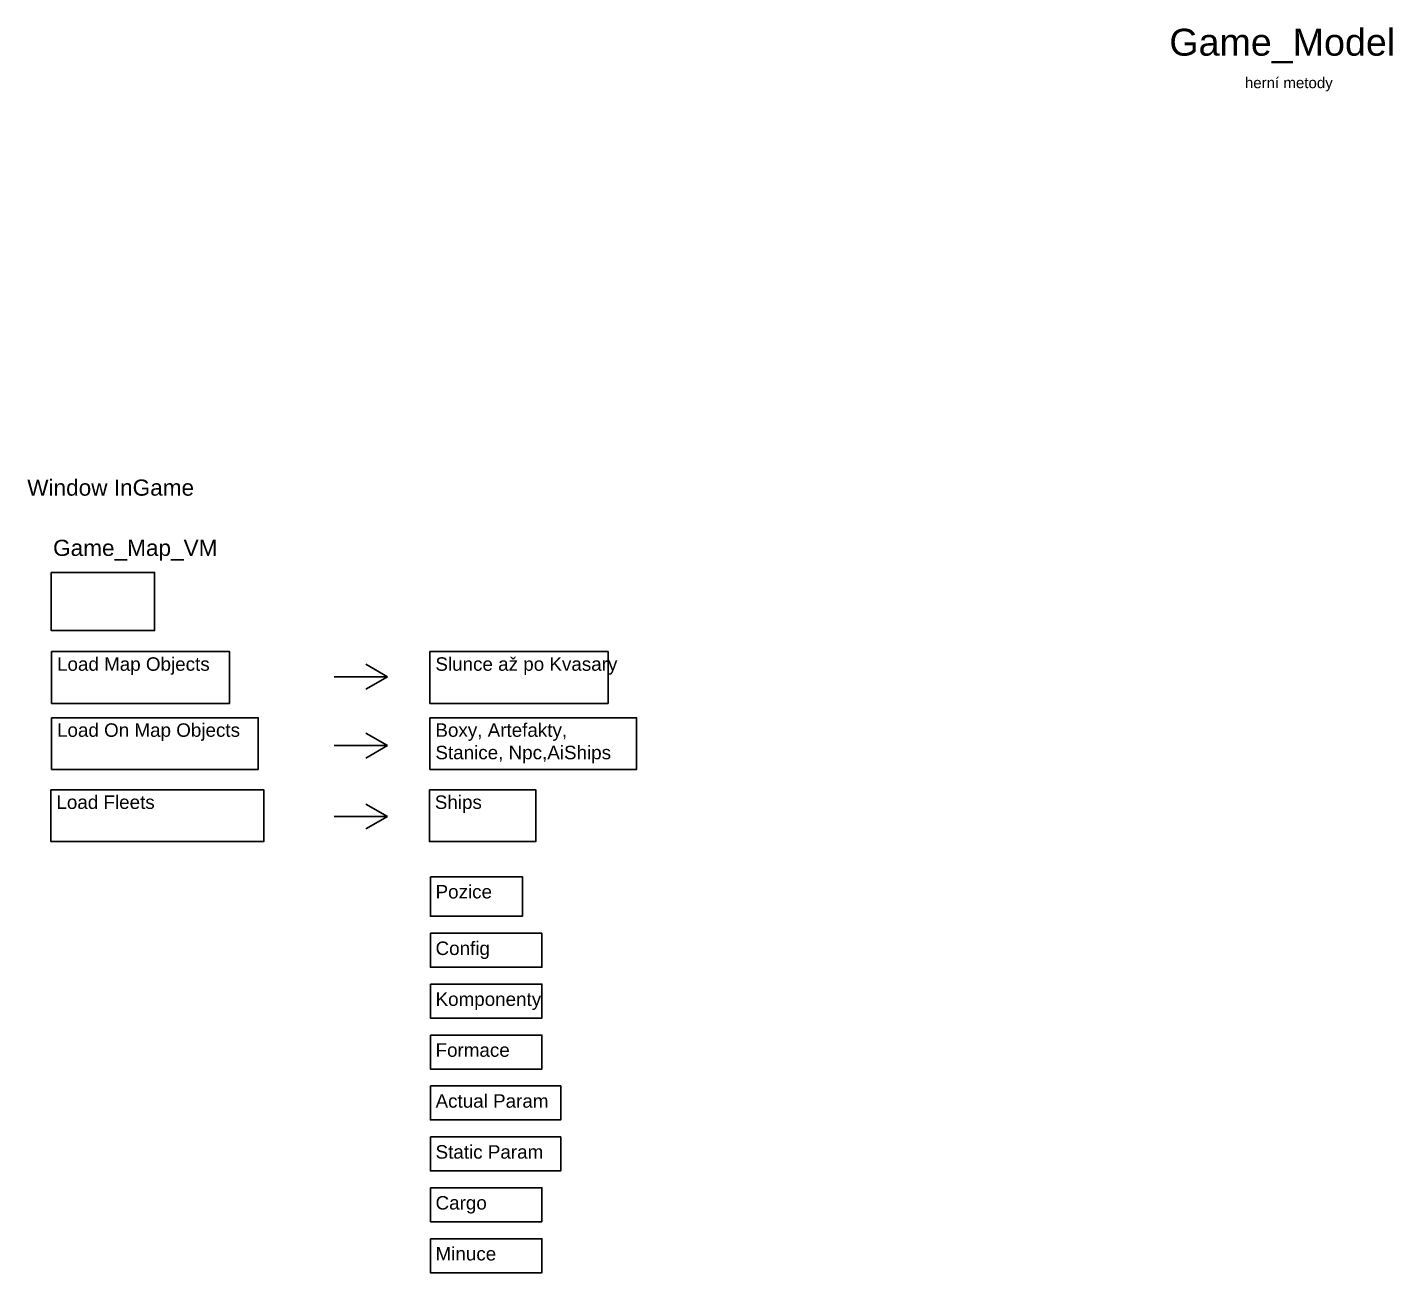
# Model space of a CAD drawing. Header units: millimetres. Extents: x 33057 to 249580, y -15894 to 47997.
# Drawn here: x 96489 to 121831, y 481 to 23603 of the extents above; entities that cross this region are included whole.
import ezdxf

# ---------------------------------------------------------------- set-up
doc = ezdxf.new("R2010")
doc.units = ezdxf.units.MM
doc.layers.add('Obrys', color=253, linetype='Continuous', lineweight=30)
doc.layers.add('základní', color=4, linetype='Continuous')
doc.styles.get("Standard").update_dxf_attribs({"font": 'arial.ttf'})

msp = doc.modelspace()

# ---------------------------------------------------------------- linework, layer by layer
at = {"layer": 'Obrys'}
msp.add_lwpolyline([(96932, 13481), (98852, 13481), (98852, 12401), (96932, 12401)], close=True, dxfattribs=at)
at = {"layer": 'základní'}
msp.add_line((98852, 13481), (98852, 12401), dxfattribs=at)
at = {"layer": 'základní', "color": 7, "lineweight": 30, "true_color": 0xffffff}
for p, q in [((103172, 11545), (102772, 11776)), ((102185, 11545), (103172, 11545)), ((103172, 11545), (102772, 11314)), ((103172, 10266), (102772, 10497)), ((102185, 10266), (103172, 10266)), ((103172, 10266), (102772, 10035)), ((103172, 8950), (102772, 9181)), ((102185, 8950), (103172, 8950)), ((103172, 8950), (102772, 8719))]:
    msp.add_line(p, q, dxfattribs=at)
at = {"layer": 'základní', "color": 217, "lineweight": 30, "true_color": 0x93278f}
for points in [[(96940, 12012), (100244, 12012), (100244, 11051), (96940, 11051)], [(103962, 12012), (107267, 12012), (107267, 11051), (103962, 11051)], [(96940, 10785), (100775, 10785), (100775, 9824), (96940, 9824)], [(103962, 10785), (107797, 10785), (107797, 9824), (103962, 9824)], [(96928, 9447), (100876, 9447), (100876, 8485), (96928, 8485)], [(103951, 9447), (105925, 9447), (105925, 8485), (103951, 8485)]]:
    msp.add_lwpolyline(points, close=True, dxfattribs=at)
at = {"layer": 'základní', "color": 7, "lineweight": 30, "true_color": 0xffffff}
for points in [[(103972, 7833), (105678, 7833), (105678, 7097), (103972, 7097)], [(103972, 6784), (106041, 6784), (106041, 6152), (103972, 6152)], [(103972, 5838), (106041, 5838), (106041, 5207), (103972, 5207)], [(103972, 4893), (106041, 4893), (106041, 4262), (103972, 4262)], [(103972, 3948), (106391, 3948), (106391, 3316), (103972, 3316)], [(103972, 3003), (106391, 3003), (106391, 2371), (103972, 2371)], [(103972, 2057), (106041, 2057), (106041, 1426), (103972, 1426)], [(103972, 1112), (106041, 1112), (106041, 481), (103972, 481)]]:
    msp.add_lwpolyline(points, close=True, dxfattribs=at)

# ---------------------------------------------------------------- texts
at = {"layer": 'Obrys', "attachment_point": 1}
for s, width, heights, insert, char_height in [('Game_Model', 2206.76, [350], (117685, 23576), 500), ('Window InGame', 3190.11, [434], (96487, 15207), 300), ('Game_Map_VM', 3144.33, [328], (96967, 14088), 300)]:
    msp.add_mtext_dynamic_manual_height_columns(s, width=width, gutter_width=12.5, heights=heights, dxfattribs=dict(at, insert=insert, char_height=char_height))
at = {"layer": 'Obrys', "color": 52, "true_color": 0xc8c92d, "insert": (119088, 22673), "char_height": 200, "attachment_point": 1}
msp.add_mtext_dynamic_manual_height_columns('herní metody', width=2160.94, gutter_width=12.5, heights=[468], dxfattribs=at)
at = {"layer": 'Obrys', "color": 141, "true_color": 0xadddf7, "char_height": 250, "attachment_point": 1}
for s, width, heights, insert in [('Load Map Objects', 3199.4, [1412], (97040, 11906)), ('Slunce až po Kvasary', 3199.4, [1412], (104063, 11906)), ('Load On Map Objects', 3727.99, [1007], (97040, 10680)), ('Boxy, Artefakty, Stanice, Npc,AiShips', 3727.99, [1007], (104063, 10680)), ('Load Fleets ', 3199.4, [1412], (97029, 9341)), ('Ships', 3199.4, [1412], (104052, 9341)), ('Pozice', 3199.4, [1412], (104066, 7679)), ('Config', 3199.4, [1412], (104066, 6629)), ('Komponenty', 3199.4, [1412], (104066, 5684)), ('Formace', 3199.4, [1412], (104066, 4739)), ('Actual Param', 3199.4, [1412], (104066, 3794)), ('Static Param', 3199.4, [1412], (104066, 2848)), ('Cargo', 3199.4, [1412], (104066, 1903)), ('Minuce', 3199.4, [1412], (104066, 958))]:
    msp.add_mtext_dynamic_manual_height_columns(s, width=width, gutter_width=12.5, heights=heights, dxfattribs=dict(at, insert=insert))

doc.saveas('drawing.dxf')
